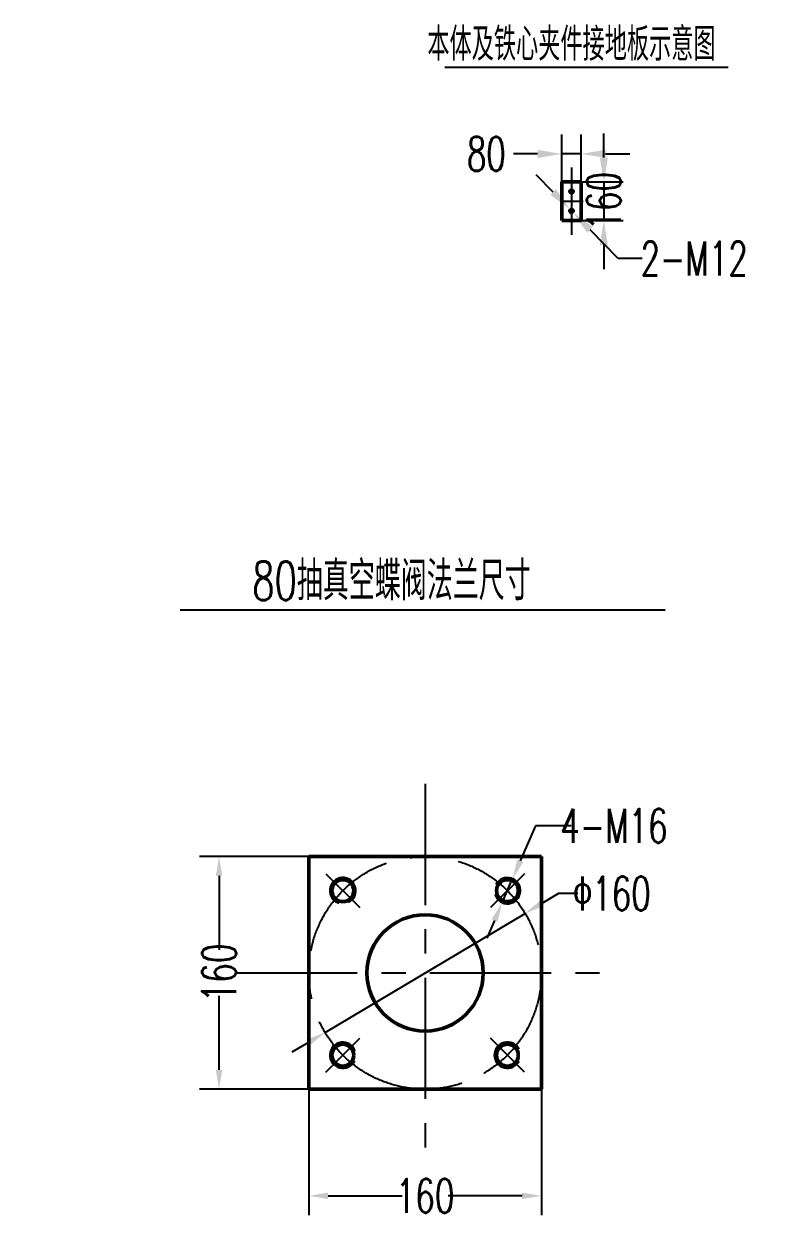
# Model space of a CAD drawing. Header units: millimetres. Extents: x -1000 to 22760, y -400 to 16400.
# Drawn here: x 14179 to 17245, y 2892 to 7820 of the extents above; entities that cross this region are included whole.
import ezdxf

# ---------------------------------------------------------------- set-up
doc = ezdxf.new("R2010")
doc.units = ezdxf.units.MM
doc.header["$LTSCALE"] = 400
doc.linetypes.add('CENTER', pattern=[2, 1.25, -0.25, 0.25, -0.25])
for name, color, linetype, lineweight in [('0粗实线层', 7, 'Continuous', 50), ('2中心线层', 1, 'CENTER', 25), ('4细实线层', 2, 'Continuous', 25), ('5文字层', 6, 'Continuous', 25), ('6标注层', 3, 'Continuous', 25), ('tablist', 3, 'Continuous', 25)]:
    doc.layers.add(name, color=color, linetype=linetype, lineweight=lineweight)
doc.styles.add('PC_TEXTSTYLE', font='txt.shx', dxfattribs={"width": 0.67, "bigfont": 'hztxt.shx'})
doc.styles.get("Standard").update_dxf_attribs({"font": 'txt.shx', "width": 0.67, "bigfont": 'hztxt.shx'})
doc.styles.add('TH_GBDIM', font='txt.shx', dxfattribs={"width": 0.67, "bigfont": 'hztxt.shx'})
doc.dimstyles.new('TH_GBDIM', dxfattribs={"dimscale": 40, "dimtxt": 3.5, "dimasz": 2.5, "dimexe": 2, "dimexo": 0, "dimgap": 1.5, "dimtad": 0, "dimtoh": 1, "dimdec": 1, "dimdsep": 46, "dimtxsty": 'TH_GBDIM', "dimcen": 2.5, "dimclrd": 3, "dimclre": 3, "dimclrt": 6, "dimadec": 0, "dimazin": 2, "dimtfac": 0.714286, "dimtdec": 1, "dimtmove": 0, "dimatfit": 3, "dimfxl": 0, "dimtzin": 0, "dimlwd": -1, "dimlwe": -1, "dimarcsym": 0})

# ---------------------------------------------------------------- blocks, each defined once
blk = doc.blocks.new('*D154')
at = {"color": 3}
for p, q in [((16571.7, 7268.1), (16571.7, 7368.1)), ((16478.6, 7168.1), (16651.7, 7168.1)), ((16571.7, 7168.1), (16571.7, 7008.1)), ((16478.6, 7008.1), (16651.7, 7008.1)), ((16571.7, 6908.1), (16571.7, 6808.1))]:
    blk.add_line(p, q, dxfattribs=at)
for points in [[(16555, 7268.1), (16588.4, 7268.1), (16571.7, 7168.1)], [(16555, 6908.1), (16588.4, 6908.1), (16571.7, 7008.1)]]:
    blk.add_solid(points, dxfattribs=at)
at = {"layer": 'Defpoints', "color": 0}
for p in [(16478.6, 7168.1), (16478.6, 7008.1), (16571.7, 7008.1)]:
    blk.add_point(p, dxfattribs=at)
at = {"color": 6, "insert": (16571.7, 7088.1), "char_height": 140, "attachment_point": 5, "rotation": 90, "style": 'TH_GBDIM'}
blk.add_mtext('160', dxfattribs=at)
blk = doc.blocks.new('*D155')
at = {"color": 3}
for p, q in [((16398.6, 7168.1), (16398.6, 7363.5)), ((16478.6, 7168.1), (16478.6, 7363.5)), ((16298.6, 7283.5), (16198.6, 7283.5)), ((16478.6, 7283.5), (16398.6, 7283.5)), ((16578.6, 7283.5), (16678.6, 7283.5))]:
    blk.add_line(p, q, dxfattribs=at)
for points in [[(16298.6, 7300.2), (16298.6, 7266.9), (16398.6, 7283.5)], [(16578.6, 7300.2), (16578.6, 7266.9), (16478.6, 7283.5)]]:
    blk.add_solid(points, dxfattribs=at)
at = {"layer": 'Defpoints', "color": 0}
for p in [(16398.6, 7283.5), (16398.6, 7168.1), (16478.6, 7168.1)]:
    blk.add_point(p, dxfattribs=at)
at = {"color": 6, "insert": (16087, 7283.5), "char_height": 140, "attachment_point": 5, "style": 'TH_GBDIM'}
blk.add_mtext('80', dxfattribs=at)
blk = doc.blocks.new('*D156')
at = {"color": 3}
for p, q in [((16362.5, 7125.9), (16292.6, 7197.5)), ((16432.4, 7054.4), (16444.8, 7041.8)), ((16630.3, 6852), (16514.7, 6970.3)), ((16730.3, 6852), (16630.3, 6852))]:
    blk.add_line(p, q, dxfattribs=at)
for points in [[(16374.4, 7137.6), (16350.6, 7114.3), (16432.4, 7054.4)], [(16526.6, 6981.9), (16502.7, 6958.6), (16444.8, 7041.8)]]:
    blk.add_solid(points, dxfattribs=at)
at = {"layer": 'Defpoints', "color": 0}
for p in [(16432.4, 7054.4), (16444.8, 7041.8)]:
    blk.add_point(p, dxfattribs=at)
at = {"color": 6, "insert": (16944.3, 6852), "char_height": 140, "attachment_point": 5, "style": 'TH_GBDIM'}
blk.add_mtext('2-M12{}{}', dxfattribs=at)
blk = doc.blocks.new('*D209')
at = {"color": 3}
for p, q in [((12993.4, 3720.3), (12993.4, 3163.7)), ((12293.5, 3504.7), (12293.5, 3163.7)), ((12393.5, 3243.7), (12499, 3243.7)), ((12893.4, 3243.7), (12787.9, 3243.7))]:
    blk.add_line(p, q, dxfattribs=at)
for points in [[(12393.5, 3260.3), (12393.5, 3227), (12293.5, 3243.7)], [(12893.4, 3260.3), (12893.4, 3227), (12993.4, 3243.7)]]:
    blk.add_solid(points, dxfattribs=at)
at = {"layer": '6标注层', "color": 3}
for p, q in [((18989.8, 4348.9), (18955.5, 4254.9)), ((19089.8, 4348.9), (18989.8, 4348.9)), ((18869.1, 4018.2), (18921.2, 4161)), ((18834.8, 3924.3), (18800.5, 3830.3))]:
    blk.add_line(p, q, dxfattribs=at)
for points in [[(18939.9, 4260.6), (18971.2, 4249.2), (18921.2, 4161)], [(18819.1, 3930), (18850.5, 3918.6), (18869.1, 4018.2)]]:
    blk.add_solid(points, dxfattribs=at)
at = {"layer": 'Defpoints', "color": 0}
for p in [(18921.2, 4161), (18869.1, 4018.2), (12993.4, 3720.3), (12293.5, 3504.7), (12993.4, 3243.7)]:
    blk.add_point(p, dxfattribs=at)
at = {"color": 6, "insert": (12643.5, 3243.7), "char_height": 140, "attachment_point": 5, "style": 'TH_GBDIM'}
blk.add_mtext('700', dxfattribs=at)
at = {"layer": '6标注层', "color": 6, "insert": (19311.9, 4348.9), "char_height": 140, "attachment_point": 5, "style": 'TH_GBDIM'}
blk.add_mtext('8-Φ19\\P均布', dxfattribs=at)
blk = doc.blocks.new('*D208')
at = {"color": 3}
for p, q in [((11918.5, 4088.5), (11918.5, 3163.7)), ((12293.5, 4009.6), (12293.5, 3163.7)), ((11818.5, 3243.7), (11718.5, 3243.7)), ((11918.5, 3243.7), (11959.6, 3243.7)), ((12293.5, 3243.7), (12252.4, 3243.7)), ((12393.5, 3243.7), (12493.5, 3243.7))]:
    blk.add_line(p, q, dxfattribs=at)
for points in [[(11818.5, 3260.3), (11818.5, 3227), (11918.5, 3243.7)], [(12393.5, 3260.3), (12393.5, 3227), (12293.5, 3243.7)]]:
    blk.add_solid(points, dxfattribs=at)
at = {"layer": '6标注层', "color": 3}
for p, q in [((16289.1, 4510.3), (16226.9, 4366.2)), ((16436.4, 4510.3), (16289.1, 4510.3)), ((16152.3, 4193.6), (16195.1, 4292.8)), ((16120.6, 4120.2), (16088.9, 4046.7))]:
    blk.add_line(p, q, dxfattribs=at)
for points in [[(16214.6, 4371.5), (16239.1, 4360.9), (16195.1, 4292.8)], [(16108.4, 4125.5), (16132.9, 4114.9), (16152.3, 4193.6)]]:
    blk.add_solid(points, dxfattribs=at)
at = {"layer": 'Defpoints', "color": 0}
for p in [(16195.1, 4292.8), (16152.3, 4193.6), (11918.5, 4088.5), (12293.5, 4009.6), (12293.5, 3243.7)]:
    blk.add_point(p, dxfattribs=at)
at = {"color": 6, "insert": (12106, 3243.7), "char_height": 140, "attachment_point": 5, "style": 'TH_GBDIM'}
blk.add_mtext('375', dxfattribs=at)
at = {"layer": '6标注层', "color": 6, "insert": (16613.5, 4510.3), "char_height": 140, "attachment_point": 5}
blk.add_mtext('4-M16{}{}', dxfattribs=at)
blk = doc.blocks.new('*D207')
at = {"layer": '6标注层', "color": 3}
for p, q in [((15354.3, 3423.8), (15354.3, 2903.8)), ((16314.3, 3423.8), (16314.3, 2903.8)), ((15434.3, 2983.8), (15739.3, 2983.8)), ((16234.3, 2983.8), (15929.4, 2983.8))]:
    blk.add_line(p, q, dxfattribs=at)
for points in [[(15434.3, 2997.1), (15434.3, 2970.5), (15354.3, 2983.8)], [(16234.3, 2997.1), (16234.3, 2970.5), (16314.3, 2983.8)]]:
    blk.add_solid(points, dxfattribs=at)
at = {"layer": 'Defpoints', "color": 0}
for p in [(15354.3, 3423.8), (16314.3, 3423.8), (16314.3, 2983.8)]:
    blk.add_point(p, dxfattribs=at)
at = {"layer": '6标注层', "color": 6, "insert": (15834.3, 2983.8), "char_height": 140, "attachment_point": 5}
blk.add_mtext('160{}{}', dxfattribs=at)
blk = doc.blocks.new('*D203')
at = {"layer": '6标注层', "color": 3}
for p, q in [((15354.3, 4383.8), (14904.3, 4383.8)), ((14984.3, 4303.8), (14984.3, 3998.9)), ((14984.3, 3503.8), (14984.3, 3808.7)), ((15354.3, 3423.8), (14904.3, 3423.8))]:
    blk.add_line(p, q, dxfattribs=at)
for points in [[(14971, 4303.8), (14997.7, 4303.8), (14984.3, 4383.8)], [(14971, 3503.8), (14997.7, 3503.8), (14984.3, 3423.8)]]:
    blk.add_solid(points, dxfattribs=at)
at = {"layer": 'Defpoints', "color": 0}
for p in [(15354.3, 4383.8), (14984.3, 3423.8), (15354.3, 3423.8)]:
    blk.add_point(p, dxfattribs=at)
at = {"layer": '6标注层', "color": 6, "insert": (14984.3, 3903.8), "char_height": 140, "attachment_point": 5, "rotation": 90}
blk.add_mtext('160{}{}', dxfattribs=at)
blk = doc.blocks.new('*D204')
at = {"layer": '6标注层', "color": 3}
for p, q in [((16384.1, 4231.4), (16315.4, 4190.4)), ((16464.1, 4231.4), (16384.1, 4231.4)), ((15422, 3658.1), (16246.7, 4149.5)), ((15353.2, 3617.2), (15284.5, 3576.2))]:
    blk.add_line(p, q, dxfattribs=at)
for points in [[(16308.6, 4201.9), (16322.2, 4179), (16246.7, 4149.5)], [(15346.4, 3628.6), (15360.1, 3605.7), (15422, 3658.1)]]:
    blk.add_solid(points, dxfattribs=at)
at = {"layer": 'Defpoints', "color": 0}
for p in [(16246.7, 4149.5), (15422, 3658.1)]:
    blk.add_point(p, dxfattribs=at)
at = {"layer": '6标注层', "color": 6, "insert": (16604.3, 4231.4), "char_height": 140, "attachment_point": 5}
blk.add_mtext('Φ160{}{}', dxfattribs=at)

msp = doc.modelspace()

# ---------------------------------------------------------------- linework, layer by layer
at = {"layer": '0粗实线层', "ltscale": 10}
for p, q in [((16398.593, 7168.105), (16398.593, 7008.105)), ((16478.593, 7168.105), (16398.593, 7168.105)), ((16478.593, 7008.105), (16478.593, 7168.105)), ((16398.593, 7008.105), (16478.593, 7008.105))]:
    msp.add_line(p, q, dxfattribs=at)
at = {"layer": '0粗实线层'}
for p, q in [((15354.328, 4383.784), (16314.328, 4383.784)), ((15354.328, 4383.784), (15354.328, 3423.784)), ((16314.328, 4383.784), (16314.328, 3423.784)), ((15354.328, 3423.784), (16314.328, 3423.784))]:
    msp.add_line(p, q, dxfattribs=at)
at = {"layer": '0粗实线层', "ltscale": 10}
for centre in [(16438.593, 7128.105), (16438.593, 7048.105)]:
    msp.add_circle(centre, 6, dxfattribs=at)
at = {"layer": '0粗实线层'}
for centre, radius in [((15494.916, 4243.195), 45), ((16173.739, 4243.195), 45), ((15834.328, 3903.784), 240), ((15494.916, 3564.373), 45), ((16173.739, 3564.373), 45)]:
    msp.add_circle(centre, radius, dxfattribs=at)
at = {"layer": '2中心线层'}
for p, q in [((16438.593, 7227.267), (16438.593, 6948.942)), ((16452.372, 7128.105), (16424.814, 7128.105)), ((16438.593, 7142.892), (16438.593, 7113.317)), ((16390.938, 7088.105), (16486.249, 7088.105)), ((16452.372, 7048.105), (16424.814, 7048.105)), ((16438.593, 7033.317), (16438.593, 7062.892)), ((15834.328, 4683.784), (15834.328, 3123.784)), ((15424.843, 4313.269), (15564.99, 4173.122)), ((16243.813, 4313.269), (16103.665, 4173.122)), ((15054.328, 3903.784), (16614.328, 3903.784)), ((15424.843, 3494.299), (15564.99, 3634.446)), ((16243.813, 3494.299), (16103.665, 3634.446))]:
    msp.add_line(p, q, dxfattribs=at)
msp.add_circle((15834.328, 3903.784), 480, dxfattribs=at)
at = {"layer": '4细实线层'}
for centre, radius, start, end in [((16438.593, 7128.105), 8.838, 262.5, 173.21323), ((16438.593, 7048.105), 8.838, 186.78677, 97.5), ((15494.916, 4243.195), 54, 296.330031, 252.26867), ((16173.739, 4243.195), 54, 197.190453, 151.218761), ((15494.916, 3564.373), 54, 18.816035, 334.874414), ((16173.739, 3564.373), 54, 27.409147, 333.219056)]:
    msp.add_arc(centre, radius, start, end, dxfattribs=at)
at = {"layer": '6标注层'}
msp.add_line((15916.119, 7640.831), (17084, 7640.831), dxfattribs=at)
at = {"layer": 'tablist'}
msp.add_line((14824.328, 5401.961), (16824.328, 5401.961), dxfattribs=at)

# ---------------------------------------------------------------- texts
at = {"layer": '5文字层', "style": 'PC_TEXTSTYLE', "width": 0.67}
msp.add_text('本体及铁心夹件接地板示意图', height=136.5, dxfattribs=at).set_placement((15843.7, 7667.923))
at = {"layer": '5文字层', "insert": (15695.675, 5601.961), "char_height": 160, "width": 2000, "attachment_point": 2}
msp.add_mtext('80抽真空蝶阀法兰尺寸', dxfattribs=at)

# ---------------------------------------------------------------- dimensions: what is measured, and where the dimension line sits
for base, p1, p2, picture, middle in [((16398.593, 7283.528), (16478.593, 7168.105), (16398.593, 7168.105), '*D155', (16086.966, 7283.528)), ((12993.437, 3243.658), (12293.479, 3504.675), (12993.437, 3720.313), '*D209', (12643.458, 3243.658))]:
    dim = msp.add_linear_dim(base=base, p1=p1, p2=p2, dimstyle='TH_GBDIM')
    dim.commit()
    dim.dimension.update_dxf_attribs({"geometry": picture, "text_midpoint": middle})
dim = msp.add_linear_dim(base=(16571.689, 7008.105), p1=(16478.593, 7168.105), p2=(16478.593, 7008.105), angle=90, dimstyle='TH_GBDIM')
dim.commit()
dim.dimension.update_dxf_attribs({"geometry": '*D154', "text_midpoint": (16571.689, 7088.105), "dimtype": 160})
dim = msp.add_diameter_dim_2p(p1=(16432.416, 7054.426), p2=(16444.77, 7041.783), text='2-M12{}{}', dimstyle='TH_GBDIM', override={"dimgap": 1.5, "dimtad": 0, "dimjust": 0, "dimtih": 0, "dimtoh": 1, "dimdec": 1, "dimlfac": 1, "dimse1": 0, "dimse2": 0, "dimsd1": 0, "dimsd2": 0, "dimtix": 0, "dimtofl": 1, "dimatfit": 3})
dim.commit()
dim.dimension.update_dxf_attribs({"geometry": '*D156', "text_midpoint": (16944.339, 6851.968), "dimtype": 163})
dim = msp.add_linear_dim(base=(12293.4795, 3243.6582), p1=(11918.5287, 4088.5153), p2=(12293.4795, 4009.6468), dimstyle='TH_GBDIM')
dim.commit()
dim.dimension.update_dxf_attribs({"geometry": '*D208', "text_midpoint": (12106.0041, 3243.6582), "dimtype": 160})
at = {"layer": '6标注层'}
dim = msp.add_diameter_dim_2p(p1=(16152.33, 4193.621), p2=(16195.148, 4292.77), text='4-M16{}{}', dimstyle='TH_GBDIM', override={"dimasz": 2, "dimgap": 0.5, "dimtad": 0, "dimjust": 0, "dimtih": 0, "dimtoh": 1, "dimdec": 2, "dimlfac": 1, "dimzin": 12, "dimtxsty": 'Standard', "dimse1": 0, "dimse2": 0, "dimsd1": 0, "dimsd2": 0, "dimadec": 2, "dimazin": 3, "dimtdec": 2, "dimtix": 0, "dimtofl": 1, "dimtmove": 0, "dimatfit": 3}, dxfattribs=at)
dim.commit()
dim.dimension.update_dxf_attribs({"geometry": '*D208', "text_midpoint": (16613.505, 4510.283), "dimtype": 163})
dim = msp.add_diameter_dim_2p(p1=(18869.097, 4018.204), p2=(18921.225, 4160.986), text='8-Φ19\\P均布', dimstyle='TH_GBDIM', dxfattribs=at)
dim.commit()
dim.dimension.update_dxf_attribs({"geometry": '*D209', "text_midpoint": (19311.949, 4348.857)})
dim = msp.add_linear_dim(base=(14984.328, 3423.784), p1=(15354.328, 4383.784), p2=(15354.328, 3423.784), angle=90, text='160{}{}', dimstyle='TH_GBDIM', override={"dimasz": 2, "dimgap": 0.5, "dimtad": 0, "dimjust": 0, "dimdec": 2, "dimlfac": 1, "dimzin": 12, "dimtxsty": 'Standard', "dimse1": 0, "dimse2": 0, "dimsd1": 0, "dimsd2": 0, "dimadec": 2, "dimazin": 3, "dimtdec": 2, "dimtmove": 0, "dimatfit": 3}, dxfattribs=at)
dim.commit()
dim.dimension.update_dxf_attribs({"geometry": '*D203', "text_midpoint": (14984.328, 3903.784)})
dim = msp.add_diameter_dim_2p(p1=(15421.964, 3658.109), p2=(16246.692, 4149.459), text='Φ160{}{}', dimstyle='TH_GBDIM', override={"dimasz": 2, "dimgap": 0.5, "dimtad": 0, "dimjust": 0, "dimtih": 0, "dimtoh": 1, "dimdec": 2, "dimlfac": 1, "dimzin": 12, "dimtxsty": 'Standard', "dimse1": 0, "dimse2": 0, "dimsd1": 0, "dimsd2": 0, "dimadec": 2, "dimazin": 3, "dimtdec": 2, "dimtix": 0, "dimtofl": 1, "dimtmove": 0, "dimatfit": 3}, dxfattribs=at)
dim.commit()
dim.dimension.update_dxf_attribs({"geometry": '*D204', "text_midpoint": (16604.339, 4231.35)})
dim = msp.add_linear_dim(base=(16314.328, 2983.784), p1=(15354.328, 3423.784), p2=(16314.328, 3423.784), text='160{}{}', dimstyle='TH_GBDIM', override={"dimasz": 2, "dimgap": 0.5, "dimtad": 0, "dimjust": 0, "dimdec": 2, "dimlfac": 1, "dimzin": 12, "dimtxsty": 'Standard', "dimse1": 0, "dimse2": 0, "dimsd1": 0, "dimsd2": 0, "dimadec": 2, "dimazin": 3, "dimtdec": 2, "dimtmove": 0, "dimatfit": 3}, dxfattribs=at)
dim.commit()
dim.dimension.update_dxf_attribs({"geometry": '*D207', "text_midpoint": (15834.328, 2983.784)})

doc.saveas('drawing.dxf')
